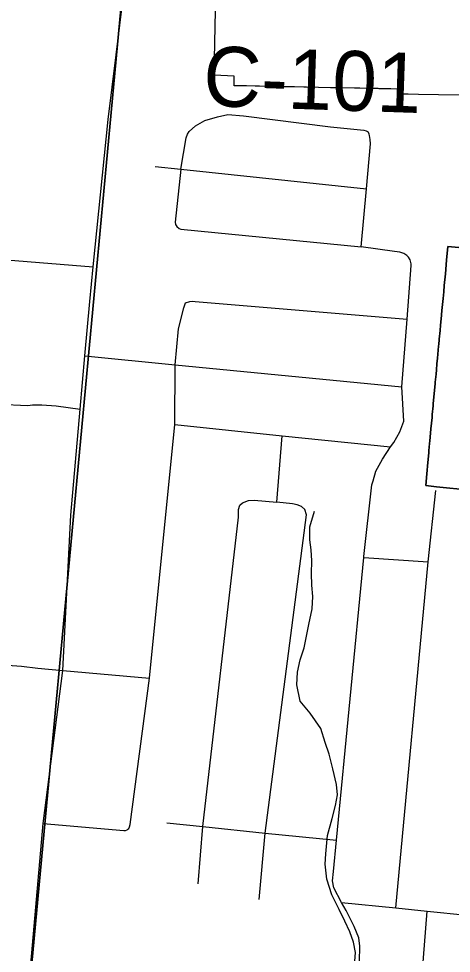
# Model space of a CAD drawing. Extents: x 0 to 34, y 0 to 22.
# Drawn here: x 7.658 to 8.069, y 14.97 to 15.858 of the extents above; entities that cross this region are included whole.
import ezdxf

# ---------------------------------------------------------------- set-up
doc = ezdxf.new("R2010")
doc.units = 0
for name, color, linetype in [('GM_X_City_Street', 7, 'Continuous'), ('GM_X_County_Road', 7, 'Continuous'), ('GM_X_County_Road_Text', 7, 'Continuous'), ('GM_X_Minor_River', 7, 'Continuous'), ('GM_X_Rail_Line', 7, 'Continuous'), ('GM_X_Section', 7, 'Continuous')]:
    doc.layers.add(name, color=color, linetype=linetype)

msp = doc.modelspace()

# ---------------------------------------------------------------- linework, layer by layer
at = {"layer": 'GM_X_City_Street'}
for p, q in [((7.90277, 15.39894), (7.90787, 15.46188)), ((7.98535, 15.34614), (8.04654, 15.342)), ((7.6997, 15.23896), (7.78207, 15.23173)), ((8.03694, 14.90327), (8.04575, 15.01047))]:
    msp.add_line(p, q, dxfattribs=at)
for points in [[(7.81175, 15.71497), (7.81685, 15.74478), (7.81795, 15.74815), (7.81962, 15.75082), (7.82579, 15.75603), (7.83463, 15.7612), (7.84647, 15.76479), (7.8564, 15.7669), (7.87119, 15.7655), (7.95385, 15.75527), (7.98533, 15.75204), (7.9878, 15.75129), (7.98948, 15.75045)], [(7.98143, 14.96279), (7.9817, 14.97724), (7.9807, 14.98524), (7.97634, 14.99597), (7.96864, 15.01094), (7.96434, 15.0188), (7.95687, 15.03245), (7.95585, 15.03932), (7.95677, 15.04805), (7.95961, 15.0777), (7.98535, 15.34614), (7.98546, 15.34728), (7.99317, 15.41523), (7.99429, 15.41919), (7.99682, 15.4281), (8.00312, 15.43977), (8.01075, 15.45123), (8.01381, 15.45548), (8.01973, 15.46561), (8.02355, 15.47574), (8.02161, 15.50825), (8.02654, 15.57244), (8.03045, 15.62341), (8.03031, 15.62521), (8.02941, 15.62876), (8.02804, 15.6313), (8.02645, 15.633), (8.02338, 15.63488), (8.01966, 15.63616), (8.0147, 15.63686), (7.9829, 15.64138), (7.98799, 15.69643), (7.99192, 15.739), (7.99151, 15.74318), (7.99085, 15.74681), (7.99043, 15.7483), (7.98948, 15.75045)], [(7.78746, 15.71753), (7.81175, 15.71497), (7.98799, 15.69643)], [(7.81175, 15.71497), (7.80625, 15.6647), (7.80678, 15.66249), (7.80796, 15.6604), (7.81015, 15.6588), (7.81183, 15.65813), (7.9829, 15.64138)], [(7.61828, 15.63115), (7.64634, 15.62886), (7.72861, 15.62215)], [(7.68114, 15.09371), (7.75767, 15.08691), (7.75923, 15.08718), (7.76069, 15.08774), (7.76151, 15.08838), (7.76233, 15.08902), (7.76307, 15.09057), (7.76379, 15.09258), (7.78207, 15.23173), (7.80616, 15.47243), (7.80631, 15.5293), (7.8097, 15.56344), (7.81454, 15.58327), (7.81542, 15.58628), (7.81623, 15.58805)], [(7.81623, 15.58805), (7.82022, 15.58941), (7.82278, 15.58963), (7.82537, 15.58941), (8.02654, 15.57244)], [(7.72067, 15.53767), (7.80631, 15.5293), (8.02161, 15.50825)], [(7.34147, 15.49954), (7.38487, 15.49593), (7.41956, 15.4928), (7.49699, 15.48672), (7.56177, 15.48047), (7.58281, 15.47949), (7.59942, 15.48129), (7.63855, 15.49182), (7.66661, 15.49067), (7.67096, 15.49109), (7.67992, 15.49119), (7.69358, 15.49019), (7.71617, 15.48719)], [(7.80616, 15.47243), (7.90787, 15.46188), (8.01075, 15.45123)], [(8.0158, 15.01354), (8.04654, 15.342), (8.05387, 15.40996)], [(7.82811, 15.03628), (7.83278, 15.09071), (7.86665, 15.38449), (7.86644, 15.39169), (7.86771, 15.396), (7.87039, 15.3981), (7.8761, 15.40032), (7.88124, 15.40073), (7.90277, 15.39894)], [(7.88599, 15.02155), (7.89197, 15.08464), (7.93097, 15.38675), (7.92933, 15.39169), (7.92624, 15.39456), (7.92234, 15.39641), (7.91782, 15.39723), (7.90277, 15.39894)], [(7.32042, 15.26691), (7.33982, 15.26527), (7.35051, 15.26412), (7.39539, 15.26017), (7.41857, 15.25836), (7.43551, 15.25639), (7.45178, 15.25244), (7.49798, 15.23978), (7.5187, 15.23321), (7.5302, 15.22976), (7.54763, 15.22647), (7.5593, 15.22614), (7.57426, 15.22795), (7.59038, 15.23206), (7.60682, 15.23633), (7.63065, 15.24209), (7.6397, 15.2434), (7.64726, 15.24389), (7.66058, 15.24307), (7.67603, 15.2411), (7.6997, 15.23896)], [(7.7984, 15.09424), (7.83278, 15.09071), (7.89197, 15.08464), (7.95961, 15.0777)], [(7.96434, 15.0188), (8.0158, 15.01354), (8.04575, 15.01047), (8.08317, 15.00664), (8.13741, 15.00109)]]:
    msp.add_lwpolyline(points, dxfattribs=at)
at = {"layer": 'GM_X_County_Road'}
msp.add_lwpolyline([(7.66764, 14.94191), (7.68114, 15.09371), (7.6997, 15.23896), (7.7072, 15.38659), (7.71617, 15.48719), (7.72067, 15.53767), (7.72528, 15.58923), (7.72861, 15.62215), (7.74282, 15.76226), (7.75754, 15.88259)], dxfattribs=at)
at = {"layer": 'GM_X_Minor_River'}
msp.add_lwpolyline([(7.97652, 14.95892), (7.97752, 14.97107), (7.97583, 14.98099), (7.97223, 14.99095), (7.96749, 15.00093), (7.96202, 15.01207), (7.95508, 15.0259), (7.95045, 15.04082), (7.94883, 15.05492), (7.94942, 15.0648), (7.95091, 15.08227), (7.95542, 15.09854), (7.9587, 15.11065), (7.96043, 15.12088), (7.95949, 15.13079), (7.956, 15.14569), (7.95248, 15.15945), (7.94891, 15.17055), (7.94462, 15.18395), (7.93466, 15.19859), (7.92501, 15.20981), (7.92191, 15.22547), (7.92253, 15.23725), (7.92505, 15.24899), (7.9287, 15.26033), (7.93124, 15.27322), (7.93333, 15.28269), (7.9363, 15.29746), (7.93692, 15.30924), (7.93599, 15.31991), (7.93584, 15.33095), (7.93609, 15.34312), (7.93553, 15.3534), (7.93421, 15.36293), (7.93409, 15.37549), (7.93857, 15.39024)], dxfattribs=at)
at = {"layer": 'GM_X_Rail_Line'}
for points in [[(8.07904, 15.78519), (8.05632, 15.78563), (8.03738, 15.78599), (8.02758, 15.78617), (8.01844, 15.78635), (8.01888, 15.79106), (8.01123, 15.7912), (7.99994, 15.79142), (7.99915, 15.79143), (7.98815, 15.79164), (7.98155, 15.79177), (7.97667, 15.79187), (7.96528, 15.79209), (7.95818, 15.79223), (7.95388, 15.79232), (7.94257, 15.79255), (7.94247, 15.79255), (7.93118, 15.79279), (7.92866, 15.79284), (7.9197, 15.79302), (7.90943, 15.79324), (7.89691, 15.79349), (7.8866, 15.79372), (7.88552, 15.79374), (7.88244, 15.79381), (7.87413, 15.79399), (7.86239, 15.79425), (7.86248, 15.80342), (7.85618, 15.80376), (7.84328, 15.80413), (7.84464, 15.86552)], [(8.09002, 15.63928), (8.06527, 15.64161), (8.06407, 15.62868), (8.06286, 15.61566), (8.06182, 15.60441), (8.06128, 15.59861), (8.06067, 15.59203), (8.05962, 15.58077), (8.05887, 15.57253), (8.05865, 15.5702), (8.05754, 15.55827), (8.05742, 15.55698), (8.05666, 15.5488), (8.05649, 15.5469), (8.05579, 15.53943), (8.05544, 15.5356), (8.05492, 15.53005), (8.05441, 15.52455), (8.05402, 15.52034), (8.0533, 15.51263), (8.05316, 15.51106), (8.05233, 15.50212), (8.0514, 15.49212), (8.05124, 15.49042), (8.05046, 15.482), (8.0502, 15.47925), (8.04968, 15.47366), (8.04918, 15.46827), (8.04882, 15.46442), (8.04812, 15.45689), (8.04794, 15.4549), (8.04729, 15.4479), (8.04709, 15.44576), (8.04622, 15.43639), (8.04521, 15.42555), (8.0442, 15.41461), (8.05442, 15.4135), (8.06394, 15.41248), (8.08993, 15.40973)], [(8.08993, 15.40973), (8.06394, 15.41248), (8.05442, 15.4135), (8.0442, 15.41461), (8.04521, 15.42555), (8.04622, 15.43639), (8.04709, 15.44576), (8.04729, 15.4479), (8.04812, 15.45689), (8.04882, 15.46442), (8.04918, 15.46827), (8.04968, 15.47366), (8.0502, 15.47925), (8.05046, 15.482), (8.05124, 15.49042), (8.0514, 15.49212), (8.05233, 15.50212), (8.05316, 15.51106), (8.0533, 15.51263), (8.05402, 15.52034), (8.05441, 15.52455), (8.05492, 15.53005), (8.05544, 15.5356), (8.05579, 15.53943), (8.05649, 15.5469), (8.05666, 15.5488), (8.05742, 15.55698), (8.05754, 15.55827), (8.05865, 15.5702), (8.05887, 15.57253), (8.05962, 15.58077), (8.06067, 15.59203), (8.06128, 15.59861), (8.06182, 15.60441), (8.06286, 15.61566), (8.06407, 15.62868), (8.06527, 15.64161), (8.09002, 15.63928)]]:
    msp.add_lwpolyline(points, dxfattribs=at)
at = {"layer": 'GM_X_Section'}
for points in [[(6.80105, 16.04258), (7.75594, 15.88125), (7.66897, 14.94711), (6.69724, 15.0373)], [(7.75594, 15.88125), (8.75783, 15.8486), (8.65688, 14.84089), (7.66897, 14.94711)]]:
    msp.add_lwpolyline(points, close=True, dxfattribs=at)

# ---------------------------------------------------------------- texts
at = {"layer": 'GM_X_County_Road_Text'}
msp.add_text('C-101', height=0.056818, rotation=358.07235, dxfattribs=at).set_placement((7.83237, 15.77521))

doc.saveas('drawing.dxf')
